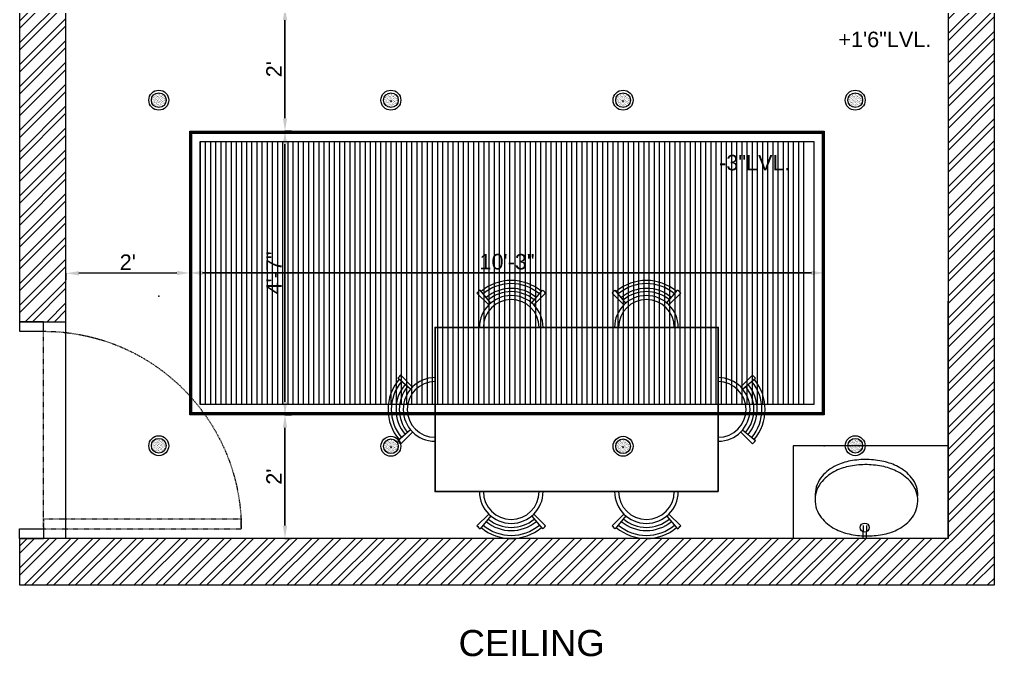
# Model space of a CAD drawing. Header units: inches. Extents: x 213 to 17763, y -4830 to 1802.
# Drawn here: x 12749.8 to 12938.8, y -2872.3 to -2748.7 of the extents above; entities that cross this region are included whole.
import ezdxf

# ---------------------------------------------------------------- set-up
doc = ezdxf.new("R2010")
doc.units = ezdxf.units.IN
doc.header["$MEASUREMENT"] = 0
for name, pattern in [('ACAD_ISO02W100', [15, 12, -3]), ('AUDIT_D_060311083008-3', [0]), ('DASHED2', [0.375, 0.25, -0.125]), ('HIDDEN', [0.375, 0.25, -0.125])]:
    doc.linetypes.add(name, pattern=pattern)
for name, color, linetype in [('.', 30, 'Continuous'), ('A-DOOR', 251, 'AUDIT_D_060311083008-3'), ('A-Door-Frame', 1, 'Continuous'), ('A-Door-Swing', 8, 'HIDDEN'), ('furn', 28, 'Continuous'), ('PDF3_Text', 1, 'Continuous'), ('SAN-FIX', 1, 'Continuous')]:
    doc.layers.add(name, color=color, linetype=linetype)
doc.layers.add('a_MUEBLE', color=3, linetype='Continuous', lineweight=5)
doc.layers.add('ROD', color=7, linetype='Continuous', lineweight=9)
doc.styles.add('PDF Arial', font='arial.ttf')
doc.styles.get("Standard").update_dxf_attribs({"font": 'arial.ttf'})
doc.dimstyles.new('ISO-25', dxfattribs={"dimtxt": 4.5, "dimasz": 2.5, "dimexe": 1.25, "dimexo": 0.625, "dimtad": 1, "dimdec": 0, "dimlunit": 4, "dimtxsty": 'Standard', "dimcen": 2.5, "dimadec": 0, "dimazin": 0, "dimtfac": 1, "dimtdec": 0, "dimtmove": 0, "dimatfit": 3, "dimfxl": 1, "dimarcsym": 0})

# ---------------------------------------------------------------- blocks, each defined once
blk = doc.blocks.new('*U34')
at = {"layer": 'A-Door-Frame', "lineweight": 5}
for p, q in [((0, -100), (0, 0)), ((900, -100), (900, 0))]:
    blk.add_line(p, q, dxfattribs=at)
for points in [[(0, -100), (40, -100), (40, 0), (0, 0)], [(900, -100), (860, -100), (860, 0), (900, 0)]]:
    blk.add_lwpolyline(points, dxfattribs=at)
at = {"layer": 'A-Door-Swing', "linetype": 'DASHED2', "lineweight": 5}
blk.add_line((47.3, 0), (867.3, 0), dxfattribs=at)
blk.add_lwpolyline([(40, 0), (40, 820), (80, 820), (80, 0)], close=True, dxfattribs=at)
blk.add_arc((40, 0), 820, 360, 90, dxfattribs=at)
blk = doc.blocks.new('FDFDF')
at = {"color": 0}
blk.add_lwpolyline([(264875.26, 829072.57), (264875.26, 829011.8), (264840.01, 829011.8), (264840.01, 829072.57)], close=True, dxfattribs=at)
at = {"layer": 'a_MUEBLE', "color": 0, "lineweight": 20}
for p, q in [((264852.81, 829077.4), (264850.27, 829079.94)), ((264853.25, 829077.8), (264850.94, 829080.55)), ((264862.03, 829077.8), (264864.33, 829080.55)), ((264862.47, 829077.4), (264865, 829079.93)), ((264834.77, 829061.54), (264832.03, 829063.85)), ((264835.18, 829061.98), (264832.64, 829064.52)), ((264880.09, 829061.98), (264882.63, 829064.52)), ((264880.5, 829061.54), (264883.24, 829063.85)), ((264834.78, 829052.76), (264832.03, 829050.46)), ((264880.49, 829052.76), (264883.24, 829050.46)), ((264835.18, 829052.32), (264832.64, 829049.79)), ((264880.09, 829052.32), (264882.63, 829049.79)), ((264834.77, 829032.55), (264832.03, 829034.85)), ((264835.18, 829032.99), (264832.64, 829035.52)), ((264880.09, 829032.99), (264882.63, 829035.52)), ((264880.5, 829032.55), (264883.24, 829034.85)), ((264834.78, 829023.77), (264832.03, 829021.46)), ((264835.18, 829023.33), (264832.64, 829020.79)), ((264880.09, 829023.33), (264882.63, 829020.79)), ((264880.49, 829023.77), (264883.24, 829021.46)), ((264852.81, 829006.97), (264850.27, 829004.43)), ((264853.25, 829006.57), (264850.94, 829003.82)), ((264862.03, 829006.57), (264864.33, 829003.82)), ((264862.47, 829006.97), (264865, 829004.44))]:
    blk.add_line(p, q, dxfattribs=at)
for centre, radius, start, end in [((264857.63, 829072.57), 10.07, 49.9841, 129.9841), ((264857.63, 829072.57), 9.39, 49.9841, 129.9841), ((264857.63, 829072.57), 10.42, 129.9841, 134.9841), ((264857.63, 829072.57), 8.37, 49.9841, 129.9841), ((264857.63, 829072.57), 7.68, 49.9841, 129.9841), ((264857.63, 829072.57), 10.42, 44.9841, 49.9841), ((264857.63, 829072.57), 6.83, 359.9841, 179.9841), ((264857.63, 829072.57), 5.98, 359.9841, 179.9841), ((264840.01, 829057.16), 10.07, 140.0159, 220.0159), ((264840.01, 829057.16), 9.39, 140.0159, 220.0159), ((264840.01, 829057.16), 10.42, 135.0159, 140.0159), ((264840.01, 829057.16), 6.83, 90.0159, 270.0159), ((264840.01, 829057.16), 5.98, 90.0159, 270.0159), ((264875.26, 829057.16), 6.83, 269.9841, 89.9841), ((264875.26, 829057.16), 5.98, 269.9841, 89.9841), ((264875.26, 829057.16), 9.39, 319.9841, 39.9841), ((264875.26, 829057.16), 10.42, 39.9841, 44.9841), ((264875.26, 829057.16), 10.07, 319.9841, 39.9841), ((264840.01, 829057.16), 8.37, 140.0159, 220.0159), ((264840.01, 829057.16), 7.68, 140.0159, 220.0159), ((264875.26, 829057.16), 7.68, 319.9841, 39.9841), ((264875.26, 829057.16), 8.37, 319.9841, 39.9841), ((264840.01, 829057.16), 10.42, 220.0159, 225.0159), ((264875.26, 829057.16), 10.42, 314.9841, 319.9841), ((264840.01, 829028.16), 10.07, 140.0159, 220.0159), ((264840.01, 829028.16), 9.39, 140.0159, 220.0159), ((264840.01, 829028.16), 10.42, 135.0159, 140.0159), ((264840.01, 829028.16), 6.83, 90.0159, 270.0159), ((264840.01, 829028.16), 5.98, 90.0159, 270.0159), ((264875.26, 829028.16), 6.83, 269.9841, 89.9841), ((264875.26, 829028.16), 5.98, 269.9841, 89.9841), ((264875.26, 829028.16), 9.39, 319.9841, 39.9841), ((264875.26, 829028.16), 10.42, 39.9841, 44.9841), ((264875.26, 829028.16), 10.07, 319.9841, 39.9841), ((264840.01, 829028.16), 8.37, 140.0159, 220.0159), ((264840.01, 829028.16), 7.68, 140.0159, 220.0159), ((264875.26, 829028.16), 7.68, 319.9841, 39.9841), ((264875.26, 829028.16), 8.37, 319.9841, 39.9841), ((264840.01, 829028.16), 10.42, 220.0159, 225.0159), ((264875.26, 829028.16), 10.42, 314.9841, 319.9841), ((264857.63, 829011.8), 6.83, 180.0159, 0.0159), ((264857.63, 829011.8), 5.98, 180.0159, 0.0159), ((264857.63, 829011.8), 10.42, 225.0159, 230.0159), ((264857.63, 829011.8), 9.39, 230.0159, 310.0159), ((264857.63, 829011.8), 8.37, 230.0159, 310.0159), ((264857.63, 829011.8), 7.68, 230.0159, 310.0159), ((264857.63, 829011.8), 10.42, 310.0159, 315.0159), ((264857.63, 829011.8), 10.07, 230.0159, 310.0159)]:
    blk.add_arc(centre, radius, start, end, dxfattribs=at)
blk = doc.blocks.new('*D886')
at = {"color": 0, "linetype": 'ACAD_ISO02W100', "lineweight": -2, "transparency": 16777216}
for p, q in [((12800.39, -2746.38), (12802.48, -2746.38)), ((12801.23, -2770.38), (12802.48, -2770.38))]:
    blk.add_line(p, q, dxfattribs=at)
at = {"color": 0, "linetype": 'AUDIT_D_060311083008-3', "lineweight": -2, "transparency": 16777216}
blk.add_line((12801.23, -2748.88), (12801.23, -2767.88), dxfattribs=at)
at = {"color": 0, "transparency": 16777216}
for points in [[(12800.82, -2748.88), (12801.65, -2748.88), (12801.23, -2746.38)], [(12800.82, -2767.88), (12801.65, -2767.88), (12801.23, -2770.38)]]:
    blk.add_solid(points, dxfattribs=at)
at = {"layer": 'Defpoints', "color": 0, "transparency": 16777216}
for p in [(12799.77, -2746.38), (12801.23, -2770.38), (12801.23, -2770.38)]:
    blk.add_point(p, dxfattribs=at)
at = {"color": 0, "lineweight": 5, "transparency": 16777216, "insert": (12799.1, -2758.38), "char_height": 3, "attachment_point": 5, "rotation": 90}
blk.add_mtext("2'", dxfattribs=at)
blk = doc.blocks.new('*D888')
at = {"color": 0, "linetype": 'ACAD_ISO02W100', "lineweight": -2, "transparency": 16777216}
for p, q in [((12758.77, -2797.95), (12758.77, -2799.2)), ((12782.77, -2797.88), (12782.77, -2799.13))]:
    blk.add_line(p, q, dxfattribs=at)
at = {"color": 0, "linetype": 'AUDIT_D_060311083008-3', "lineweight": -2, "transparency": 16777216}
blk.add_line((12780.27, -2797.89), (12761.27, -2797.95), dxfattribs=at)
at = {"color": 0, "transparency": 16777216}
for points in [[(12761.27, -2797.53), (12761.27, -2798.36), (12758.77, -2797.95)], [(12780.27, -2797.47), (12780.27, -2798.31), (12782.77, -2797.88)]]:
    blk.add_solid(points, dxfattribs=at)
at = {"layer": 'Defpoints', "color": 0, "transparency": 16777216}
for p in [(12758.77, -2797.95), (12758.77, -2797.95), (12782.77, -2797.88)]:
    blk.add_point(p, dxfattribs=at)
at = {"color": 0, "lineweight": 5, "transparency": 16777216, "insert": (12770.76, -2795.79), "char_height": 3, "attachment_point": 5, "rotation": 0.1732}
blk.add_mtext("2'", dxfattribs=at)
blk = doc.blocks.new('*D922')
at = {"color": 0, "linetype": 'ACAD_ISO02W100', "lineweight": -2, "transparency": 16777216}
for p, q in [((12782.77, -2797.88), (12782.77, -2796.63)), ((12905.77, -2797.88), (12905.77, -2799.13))]:
    blk.add_line(p, q, dxfattribs=at)
at = {"color": 0, "linetype": 'AUDIT_D_060311083008-3', "lineweight": -2, "transparency": 16777216}
blk.add_line((12785.27, -2797.88), (12903.27, -2797.88), dxfattribs=at)
at = {"color": 0, "transparency": 16777216}
for points in [[(12785.27, -2797.46), (12785.27, -2798.3), (12782.77, -2797.88)], [(12903.27, -2797.46), (12903.27, -2798.3), (12905.77, -2797.88)]]:
    blk.add_solid(points, dxfattribs=at)
at = {"layer": 'Defpoints', "color": 0, "transparency": 16777216}
for p in [(12782.77, -2797.88), (12905.77, -2797.78), (12905.77, -2797.88)]:
    blk.add_point(p, dxfattribs=at)
at = {"color": 0, "lineweight": 5, "transparency": 16777216, "insert": (12844.27, -2795.72), "char_height": 3, "attachment_point": 5}
blk.add_mtext('10\'-3"', dxfattribs=at)
blk = doc.blocks.new('*D925')
at = {"color": 0, "linetype": 'ACAD_ISO02W100', "lineweight": -2, "transparency": 16777216}
for p, q in [((12801.23, -2770.38), (12802.48, -2770.38)), ((12801.23, -2825.38), (12802.48, -2825.38))]:
    blk.add_line(p, q, dxfattribs=at)
at = {"color": 0, "linetype": 'AUDIT_D_060311083008-3', "lineweight": -2, "transparency": 16777216}
blk.add_line((12801.23, -2772.88), (12801.23, -2822.88), dxfattribs=at)
at = {"color": 0, "transparency": 16777216}
for points in [[(12800.82, -2772.88), (12801.65, -2772.88), (12801.23, -2770.38)], [(12800.82, -2822.88), (12801.65, -2822.88), (12801.23, -2825.38)]]:
    blk.add_solid(points, dxfattribs=at)
at = {"layer": 'Defpoints', "color": 0, "transparency": 16777216}
for p in [(12801.23, -2770.38), (12801.12, -2825.38), (12801.23, -2825.38)]:
    blk.add_point(p, dxfattribs=at)
at = {"color": 0, "transparency": 16777216, "insert": (12799.11, -2797.88), "char_height": 3, "attachment_point": 5, "rotation": 90}
blk.add_mtext('4\'-7"', dxfattribs=at)
blk = doc.blocks.new('*D926')
at = {"color": 0, "linetype": 'ACAD_ISO02W100', "lineweight": -2, "transparency": 16777216}
for p, q in [((12801.23, -2825.38), (12802.48, -2825.38)), ((12801.23, -2849.38), (12802.48, -2849.38))]:
    blk.add_line(p, q, dxfattribs=at)
at = {"color": 0, "linetype": 'AUDIT_D_060311083008-3', "lineweight": -2, "transparency": 16777216}
blk.add_line((12801.23, -2827.88), (12801.23, -2846.88), dxfattribs=at)
at = {"color": 0, "transparency": 16777216}
for points in [[(12800.82, -2827.88), (12801.65, -2827.88), (12801.23, -2825.38)], [(12800.82, -2846.88), (12801.65, -2846.88), (12801.23, -2849.38)]]:
    blk.add_solid(points, dxfattribs=at)
at = {"layer": 'Defpoints', "color": 0, "transparency": 16777216}
for p in [(12801.12, -2825.38), (12801.06, -2849.38), (12801.23, -2849.38)]:
    blk.add_point(p, dxfattribs=at)
at = {"color": 0, "transparency": 16777216, "insert": (12799.1, -2837.38), "char_height": 3, "attachment_point": 5, "rotation": 90}
blk.add_mtext("2'", dxfattribs=at)

msp = doc.modelspace()

# ---------------------------------------------------------------- hatches: boundary and pattern name
at = {"layer": '.', "lineweight": 5}
h = msp.add_hatch(dxfattribs=at)
h.set_pattern_fill('ANSI32', color=1, scale=8)
h.set_pattern_definition([(45, (4085.314, -3797.9675), (-2.1213203, 2.1213203), []), (45, (4086.728, -3797.9675), (-2.1213203, 2.1213203), [])])
h.paths.add_polyline_path([(12938.77, -2623.38), (12812.4, -2623.38), (12799.27, -2623.38), (12799.27, -2632.38), (12929.77, -2632.38), (12929.77, -2653.69), (12938.77, -2653.69)])
h.paths.add_polyline_path([(12938.77, -2701.69), (12929.77, -2701.69), (12929.77, -2803.38), (12929.77, -2849.38), (12913.27, -2849.38), (12758.77, -2849.38), (12749.77, -2849.38), (12749.77, -2858.38), (12938.77, -2858.38)])
h.paths.add_polyline_path([(12758.77, -2632.38), (12766.77, -2632.38), (12766.77, -2628.77), (12766.77, -2623.38), (12749.77, -2623.38), (12749.77, -2807.33), (12754.44, -2807.33), (12758.77, -2807.38)])
at = {"lineweight": 5}
h = msp.add_hatch(dxfattribs=at)
h.set_pattern_fill('AR-SAND', color=5, scale=0.2)
h.set_pattern_definition([(37.5, (-113162.7621, -241085.48858), (-0.01259867162, 0.3853647538), [0, -0.304, 0, -0.34, 0, -0.325]), (7.5, (-113162.7621, -241085.4886), (0.3539553411, 0.564429213), [0, -0.164, 0, -0.274, 0, -0.105]), (327.5, (-113163.0081, -241085.48858), (0.62282837235, 0.0011318107), [0, -0.1, 0, -0.36, 0, -0.47]), (317.5, (-113163.0081, -241085.4886), (0.6012253209, 0.175535113), [0, -0.05, 0, -0.236, 0, -0.27])])
h.paths.add_polyline_path([(12778.2, -2764.38, -1), (12775.34, -2764.38, -1)])
h = msp.add_hatch(dxfattribs=at)
h.set_pattern_fill('AR-SAND', color=5, scale=0.2)
h.set_pattern_definition([(37.5, (-113117.76595, -241085.48858), (-0.01259867162, 0.3853647538), [0, -0.304, 0, -0.34, 0, -0.325]), (7.5, (-113117.76595, -241085.4886), (0.3539553411, 0.564429213), [0, -0.164, 0, -0.274, 0, -0.105]), (327.5, (-113118.01195, -241085.48858), (0.62282837235, 0.0011318107), [0, -0.1, 0, -0.36, 0, -0.47]), (317.5, (-113118.01195, -241085.4886), (0.6012253209, 0.175535113), [0, -0.05, 0, -0.236, 0, -0.27])])
h.paths.add_polyline_path([(12823.19, -2764.38, -1), (12820.34, -2764.38, -1)])
h = msp.add_hatch(dxfattribs=at)
h.set_pattern_fill('AR-SAND', color=5, scale=0.2)
h.set_pattern_definition([(37.5, (-113072.75822, -241085.48858), (-0.01259867162, 0.3853647538), [0, -0.304, 0, -0.34, 0, -0.325]), (7.5, (-113072.7582, -241085.4886), (0.3539553411, 0.564429213), [0, -0.164, 0, -0.274, 0, -0.105]), (327.5, (-113073.00422, -241085.48858), (0.62282837235, 0.0011318107), [0, -0.1, 0, -0.36, 0, -0.47]), (317.5, (-113073.0042, -241085.4886), (0.6012253209, 0.175535113), [0, -0.05, 0, -0.236, 0, -0.27])])
h.paths.add_polyline_path([(12868.2, -2764.38, -1), (12865.34, -2764.38, -1)])
h = msp.add_hatch(dxfattribs=at)
h.set_pattern_fill('AR-SAND', color=5, scale=0.2)
h.set_pattern_definition([(37.5, (-113027.7621, -241085.48858), (-0.01259867162, 0.3853647538), [0, -0.304, 0, -0.34, 0, -0.325]), (7.5, (-113027.7621, -241085.4886), (0.3539553411, 0.564429213), [0, -0.164, 0, -0.274, 0, -0.105]), (327.5, (-113028.0081, -241085.48858), (0.62282837235, 0.0011318107), [0, -0.1, 0, -0.36, 0, -0.47]), (317.5, (-113028.0081, -241085.4886), (0.6012253209, 0.175535113), [0, -0.05, 0, -0.236, 0, -0.27])])
h.paths.add_polyline_path([(12913.2, -2764.38, -1), (12910.34, -2764.38, -1)])
h = msp.add_hatch(dxfattribs=at)
h.set_pattern_fill('AR-SAND', color=5, scale=0.2)
h.set_pattern_definition([(37.5, (-113162.7621, -241152.48858), (-0.01259867162, 0.3853647538), [0, -0.304, 0, -0.34, 0, -0.325]), (7.5, (-113162.7621, -241152.4886), (0.3539553411, 0.564429213), [0, -0.164, 0, -0.274, 0, -0.105]), (327.5, (-113163.0081, -241152.48858), (0.62282837235, 0.0011318107), [0, -0.1, 0, -0.36, 0, -0.47]), (317.5, (-113163.0081, -241152.4886), (0.6012253209, 0.175535113), [0, -0.05, 0, -0.236, 0, -0.27])])
h.paths.add_polyline_path([(12778.2, -2831.38, -1), (12775.34, -2831.38, -1)])
h = msp.add_hatch(dxfattribs=at)
h.set_pattern_fill('AR-SAND', color=5, scale=0.2)
h.set_pattern_definition([(37.5, (-113117.76595, -241152.5925), (-0.01259867162, 0.3853647538), [0, -0.304, 0, -0.34, 0, -0.325]), (7.5, (-113117.76595, -241152.5925), (0.3539553411, 0.564429213), [0, -0.164, 0, -0.274, 0, -0.105]), (327.5, (-113118.01195, -241152.5925), (0.62282837235, 0.0011318107), [0, -0.1, 0, -0.36, 0, -0.47]), (317.5, (-113118.01195, -241152.5925), (0.6012253209, 0.175535113), [0, -0.05, 0, -0.236, 0, -0.27])])
h.paths.add_polyline_path([(12823.19, -2831.49, -1), (12820.34, -2831.49, -1)])
h = msp.add_hatch(dxfattribs=at)
h.set_pattern_fill('AR-SAND', color=5, scale=0.2)
h.set_pattern_definition([(37.5, (-113072.75822, -241152.5925), (-0.01259867162, 0.3853647538), [0, -0.304, 0, -0.34, 0, -0.325]), (7.5, (-113072.7582, -241152.5925), (0.3539553411, 0.564429213), [0, -0.164, 0, -0.274, 0, -0.105]), (327.5, (-113073.00422, -241152.5925), (0.62282837235, 0.0011318107), [0, -0.1, 0, -0.36, 0, -0.47]), (317.5, (-113073.0042, -241152.5925), (0.6012253209, 0.175535113), [0, -0.05, 0, -0.236, 0, -0.27])])
h.paths.add_polyline_path([(12868.2, -2831.49, -1), (12865.34, -2831.49, -1)])
h = msp.add_hatch(dxfattribs=at)
h.set_pattern_fill('AR-SAND', color=5, scale=0.2)
h.set_pattern_definition([(37.5, (-113027.7621, -241152.48858), (-0.01259867162, 0.3853647538), [0, -0.304, 0, -0.34, 0, -0.325]), (7.5, (-113027.7621, -241152.4886), (0.3539553411, 0.564429213), [0, -0.164, 0, -0.274, 0, -0.105]), (327.5, (-113028.0081, -241152.48858), (0.62282837235, 0.0011318107), [0, -0.1, 0, -0.36, 0, -0.47]), (317.5, (-113028.0081, -241152.4886), (0.6012253209, 0.175535113), [0, -0.05, 0, -0.236, 0, -0.27])])
h.paths.add_polyline_path([(12913.2, -2831.38, -1), (12910.34, -2831.38, -1)])

# ---------------------------------------------------------------- linework, layer by layer
for p, q in [((12784.77, -2772.38), (12784.77, -2823.38)), ((12785.77, -2772.38), (12785.77, -2823.38)), ((12786.77, -2772.38), (12786.77, -2823.38)), ((12787.77, -2772.38), (12787.77, -2823.38)), ((12788.77, -2772.38), (12788.77, -2823.38)), ((12789.77, -2772.38), (12789.77, -2823.38)), ((12790.77, -2772.38), (12790.77, -2823.38)), ((12791.77, -2772.38), (12791.77, -2823.38)), ((12792.77, -2772.38), (12792.77, -2823.38)), ((12793.77, -2772.38), (12793.77, -2823.38)), ((12794.77, -2772.38), (12794.77, -2823.38)), ((12795.77, -2772.38), (12795.77, -2823.38)), ((12796.77, -2772.38), (12796.77, -2823.38)), ((12797.77, -2772.38), (12797.77, -2823.38)), ((12798.77, -2772.38), (12798.77, -2823.38)), ((12799.77, -2772.38), (12799.77, -2823.38)), ((12800.77, -2772.38), (12800.77, -2823.38)), ((12801.77, -2772.38), (12801.77, -2823.38)), ((12802.77, -2772.38), (12802.77, -2823.38)), ((12803.77, -2772.38), (12803.77, -2823.38)), ((12804.77, -2772.38), (12804.77, -2823.38)), ((12805.77, -2772.38), (12805.77, -2823.38)), ((12806.77, -2772.38), (12806.77, -2823.38)), ((12807.77, -2772.38), (12807.77, -2823.38)), ((12808.77, -2772.38), (12808.77, -2823.38)), ((12809.77, -2772.38), (12809.77, -2823.38)), ((12810.77, -2772.38), (12810.77, -2823.38)), ((12811.77, -2772.38), (12811.77, -2823.38)), ((12812.77, -2772.38), (12812.77, -2823.38)), ((12813.77, -2772.38), (12813.77, -2823.38)), ((12814.77, -2772.38), (12814.77, -2823.38)), ((12815.77, -2772.38), (12815.77, -2823.38)), ((12816.77, -2772.38), (12816.77, -2823.38)), ((12817.77, -2772.38), (12817.77, -2823.38)), ((12818.77, -2772.38), (12818.77, -2823.38)), ((12819.77, -2772.38), (12819.77, -2823.38)), ((12820.77, -2772.38), (12820.77, -2823.38)), ((12821.77, -2772.38), (12821.77, -2823.38)), ((12822.77, -2772.38), (12822.77, -2823.38)), ((12823.77, -2772.38), (12823.77, -2823.38)), ((12824.77, -2772.38), (12824.77, -2823.38)), ((12825.77, -2772.38), (12825.77, -2823.38)), ((12826.77, -2772.38), (12826.77, -2823.38)), ((12827.77, -2772.38), (12827.77, -2823.38)), ((12828.77, -2772.38), (12828.77, -2823.38)), ((12829.77, -2772.38), (12829.77, -2823.38)), ((12830.77, -2772.38), (12830.77, -2823.38)), ((12831.77, -2772.38), (12831.77, -2823.38)), ((12832.77, -2772.38), (12832.77, -2823.38)), ((12833.77, -2772.38), (12833.77, -2823.38)), ((12834.77, -2772.38), (12834.77, -2823.38)), ((12835.77, -2772.38), (12835.77, -2823.38)), ((12836.77, -2772.38), (12836.77, -2823.38)), ((12837.77, -2772.38), (12837.77, -2823.38)), ((12838.77, -2772.38), (12838.77, -2823.38)), ((12839.77, -2772.38), (12839.77, -2823.38)), ((12840.77, -2772.38), (12840.77, -2823.38)), ((12841.77, -2772.38), (12841.77, -2823.38)), ((12842.77, -2772.38), (12842.77, -2823.38)), ((12843.77, -2772.38), (12843.77, -2823.38)), ((12844.77, -2772.38), (12844.77, -2823.38)), ((12845.77, -2772.38), (12845.77, -2823.38)), ((12846.77, -2772.38), (12846.77, -2823.38)), ((12847.77, -2772.38), (12847.77, -2823.38)), ((12848.77, -2772.38), (12848.77, -2823.38)), ((12849.77, -2772.38), (12849.77, -2823.38)), ((12850.77, -2772.38), (12850.77, -2823.38)), ((12851.77, -2772.38), (12851.77, -2823.38)), ((12852.77, -2772.38), (12852.77, -2823.38)), ((12853.77, -2772.38), (12853.77, -2823.38)), ((12854.77, -2772.38), (12854.77, -2823.38)), ((12855.77, -2772.38), (12855.77, -2823.38)), ((12856.77, -2772.38), (12856.77, -2823.38)), ((12857.77, -2772.38), (12857.77, -2823.38)), ((12858.77, -2772.38), (12858.77, -2823.38)), ((12859.77, -2772.38), (12859.77, -2823.38)), ((12860.77, -2772.38), (12860.77, -2823.38)), ((12861.77, -2772.38), (12861.77, -2823.38)), ((12862.77, -2772.38), (12862.77, -2823.38)), ((12863.77, -2772.38), (12863.77, -2823.38)), ((12864.77, -2772.38), (12864.77, -2823.38)), ((12865.77, -2772.38), (12865.77, -2823.38)), ((12866.77, -2772.38), (12866.77, -2823.38)), ((12867.77, -2772.38), (12867.77, -2823.38)), ((12868.77, -2772.38), (12868.77, -2823.38)), ((12869.77, -2772.38), (12869.77, -2823.38)), ((12870.77, -2772.38), (12870.77, -2823.38)), ((12871.77, -2772.38), (12871.77, -2823.38)), ((12872.77, -2772.38), (12872.77, -2823.38)), ((12873.77, -2772.38), (12873.77, -2823.38)), ((12874.77, -2772.38), (12874.77, -2823.38)), ((12875.77, -2772.38), (12875.77, -2823.38)), ((12876.77, -2772.38), (12876.77, -2823.38)), ((12877.77, -2772.38), (12877.77, -2823.38)), ((12878.77, -2772.38), (12878.77, -2823.38)), ((12879.77, -2772.38), (12879.77, -2823.38)), ((12880.77, -2772.38), (12880.77, -2823.38)), ((12881.77, -2772.38), (12881.77, -2823.38)), ((12882.77, -2772.38), (12882.77, -2823.38)), ((12883.77, -2772.38), (12883.77, -2823.38)), ((12884.77, -2772.38), (12884.77, -2823.38)), ((12885.77, -2772.38), (12885.77, -2823.38)), ((12886.77, -2772.38), (12886.77, -2823.38)), ((12887.77, -2772.38), (12887.77, -2823.38)), ((12888.77, -2772.38), (12888.77, -2823.38)), ((12889.77, -2772.38), (12889.77, -2823.38)), ((12890.77, -2772.38), (12890.77, -2823.38)), ((12891.77, -2772.38), (12891.77, -2823.38)), ((12892.77, -2772.38), (12892.77, -2823.38)), ((12893.77, -2772.38), (12893.77, -2823.38)), ((12894.77, -2772.38), (12894.77, -2823.38)), ((12895.77, -2772.38), (12895.77, -2823.38)), ((12896.77, -2772.38), (12896.77, -2823.38)), ((12897.77, -2772.38), (12897.77, -2823.38)), ((12898.77, -2772.38), (12898.77, -2823.38)), ((12899.77, -2772.38), (12899.77, -2823.38)), ((12900.77, -2772.38), (12900.77, -2823.38)), ((12901.77, -2772.38), (12901.77, -2823.38)), ((12929.77, -2849.38), (12929.77, -2831.38)), ((12749.77, -2858.38), (12938.77, -2858.38))]:
    msp.add_line(p, q, dxfattribs=at)
at = {"color": 254, "lineweight": 5}
for p, q in [((12929.77, -2831.38), (12899.77, -2831.38)), ((12899.77, -2831.38), (12899.77, -2849.38))]:
    msp.add_line(p, q, dxfattribs=at)
at = {"lineweight": 5}
for points in [[(12758.77, -2746.38), (12929.77, -2746.38), (12929.77, -2849.38), (12758.77, -2849.38)], [(12782.77, -2770.38), (12905.77, -2770.38), (12905.77, -2825.38), (12782.77, -2825.38)], [(12784.77, -2772.38), (12903.77, -2772.38), (12903.77, -2823.38), (12784.77, -2823.38)]]:
    msp.add_lwpolyline(points, close=True, dxfattribs=at)
at = {"color": 6, "lineweight": 5}
for points in [[(12782.97, -2770.58), (12905.57, -2770.58), (12905.57, -2825.18), (12782.97, -2825.18)], [(12783.17, -2770.78), (12905.37, -2770.78), (12905.37, -2824.98), (12783.17, -2824.98)]]:
    msp.add_lwpolyline(points, close=True, dxfattribs=at)
at = {"color": 5, "lineweight": 5}
for centre, radius in [((12776.77, -2764.38), 1.93), ((12776.77, -2764.38), 1.43), ((12821.76, -2764.38), 1.93), ((12821.76, -2764.38), 1.43), ((12866.77, -2764.38), 1.93), ((12866.77, -2764.38), 1.43), ((12911.77, -2764.38), 1.93), ((12911.77, -2764.38), 1.43), ((12776.77, -2831.38), 1.93), ((12776.77, -2831.38), 1.43), ((12821.76, -2831.49), 1.93), ((12821.76, -2831.49), 1.43), ((12866.77, -2831.49), 1.93), ((12866.77, -2831.49), 1.43), ((12911.77, -2831.38), 1.93), ((12911.77, -2831.38), 1.43)]:
    msp.add_circle(centre, radius, dxfattribs=at)
for p in [(12821.78, -2764.56), (12866.78, -2764.56), (12866.78, -2764.56), (12821.78, -2831.66), (12866.78, -2831.66), (12866.78, -2831.66)]:
    msp.add_point(p)
at = {"lineweight": 5}
for p in [(12776.77, -2802.36), (12905.73, -2831.38)]:
    msp.add_point(p, dxfattribs=at)
at = {"layer": 'ROD', "lineweight": 5}
for p, q in [((12749.77, -2623.38), (12749.77, -2807.38)), ((12938.77, -2858.38), (12938.77, -2623.38)), ((12758.77, -2807.38), (12758.77, -2632.38)), ((12929.77, -2632.38), (12929.77, -2803.38)), ((12929.77, -2849.38), (12929.77, -2803.38)), ((12749.77, -2807.38), (12758.77, -2807.38)), ((12749.77, -2849.38), (12749.77, -2858.38)), ((12758.77, -2849.38), (12749.77, -2849.38)), ((12929.77, -2849.38), (12758.77, -2849.38))]:
    msp.add_line(p, q, dxfattribs=at)
at = {"layer": 'SAN-FIX', "color": 254, "lineweight": 5}
for p, q in [((12913.31, -2846.84), (12913.27, -2849.38)), ((12913.95, -2846.85), (12913.9, -2849.39))]:
    msp.add_line(p, q, dxfattribs=at)
msp.add_lwpolyline([(12923.91, -2841.15, 0.175546), (12922.7, -2837.6, 0.104048), (12920.07, -2835.45, 0.064612), (12917.31, -2834.44, 0.05077), (12914.09, -2834.06, 0.05077), (12910.85, -2834.33, 0.064612), (12908.05, -2835.23, 0.104048), (12905.35, -2837.29, 0.175546), (12904.01, -2840.79, 0.022698), (12904.02, -2841.28, 0.104048)], format="xyb", dxfattribs=at)
msp.add_lwpolyline([(12923.89, -2842.14, 0.175546), (12922.68, -2838.6, 0.104048), (12920.05, -2836.45, 0.064612), (12917.29, -2835.44, 0.05077), (12914.07, -2835.05, 0.05077), (12910.83, -2835.32, 0.064612), (12908.03, -2836.23, 0.104048), (12905.33, -2838.29, 0.175546), (12903.99, -2841.78, 0.175546), (12905.2, -2845.32, 0.104048), (12907.83, -2847.48, 0.064612), (12910.59, -2848.49, 0.05077), (12913.82, -2848.87, 0.05077), (12917.05, -2848.6, 0.064612), (12919.85, -2847.7, 0.104048), (12922.55, -2845.64, 0.175546)], format="xyb", close=True, dxfattribs=at)
msp.add_circle((12913.62, -2847.24), 0.874, dxfattribs=at)

# ---------------------------------------------------------------- block references
at = {"layer": 'A-DOOR', "lineweight": 5, "xscale": -0.04672722581929388, "yscale": 0.04672722581929388, "zscale": 0.04672722581929388, "rotation": 270}
msp.add_blockref('*U34', (12754.44, -2849.38), dxfattribs=at)
at = {"layer": 'furn', "color": 254, "lineweight": 5, "xscale": 0.9032898589369456, "yscale": 0.9032898589369456, "zscale": 0.9032898589369456, "rotation": 270.0036969813815}
msp.add_blockref('FDFDF', (-736023.07, 236370.54), dxfattribs=at)

# ---------------------------------------------------------------- texts
at = {"layer": 'PDF3_Text', "lineweight": 5, "style": 'PDF Arial'}
for s, width, gutter_width, heights, insert, char_height, attachment_point in [('+1\'6"LVL.', 36.0927, 949.34, [2.27], (12926.52, -2754.14), 3, 9), ('-3"LVL.', 36.0927, 949.34, [2.27], (12899.22, -2778.03), 3, 9), ('    CEILING', 114.7518, 49.21, [0], (12827.01, -2872.25), 5.0688, 7)]:
    msp.add_mtext_dynamic_manual_height_columns(s, width=width, gutter_width=gutter_width, heights=heights, dxfattribs=dict(at, insert=insert, char_height=char_height, attachment_point=attachment_point))

# ---------------------------------------------------------------- dimensions: what is measured, and where the dimension line sits
at = {"lineweight": 5}
dim = msp.add_linear_dim(base=(12801.23, -2770.38), p1=(12799.77, -2746.38), p2=(12801.23, -2770.38), angle=90, dimstyle='ISO-25', override={"dimtxt": 3, "dimtmove": 1, "dimfxl": 2, "dimfxlon": 1, "dimarcsym": 2}, dxfattribs=at)
dim.commit()
dim.dimension.update_dxf_attribs({"geometry": '*D886', "text_midpoint": (12799.1, -2758.38)})
for base, p1, p2, picture, middle in [((12801.23, -2825.38), (12801.23, -2770.38), (12801.12, -2825.38), '*D925', (12799.11, -2797.88)), ((12801.23, -2849.38), (12801.12, -2825.38), (12801.06, -2849.38), '*D926', (12799.1, -2837.38))]:
    dim = msp.add_linear_dim(base=base, p1=p1, p2=p2, angle=90, dimstyle='ISO-25', override={"dimtxt": 3, "dimtmove": 1, "dimfxl": 2, "dimfxlon": 1, "dimarcsym": 2})
    dim.commit()
    dim.dimension.update_dxf_attribs({"geometry": picture, "text_midpoint": middle})
dim = msp.add_aligned_dim(p1=(12782.77, -2797.88), p2=(12758.77, -2797.95), distance=0, dimstyle='ISO-25', override={"dimtxt": 3, "dimtmove": 1, "dimfxl": 2, "dimfxlon": 1, "dimarcsym": 2}, dxfattribs=at)
dim.commit()
dim.dimension.update_dxf_attribs({"geometry": '*D888', "text_midpoint": (12770.76, -2795.79)})
dim = msp.add_linear_dim(base=(12905.77, -2797.88), p1=(12782.77, -2797.88), p2=(12905.77, -2797.78), dimstyle='ISO-25', override={"dimtxt": 3, "dimtmove": 1, "dimfxl": 2, "dimfxlon": 1, "dimarcsym": 2}, dxfattribs=at)
dim.commit()
dim.dimension.update_dxf_attribs({"geometry": '*D922', "text_midpoint": (12844.27, -2795.72)})

doc.saveas('drawing.dxf')
